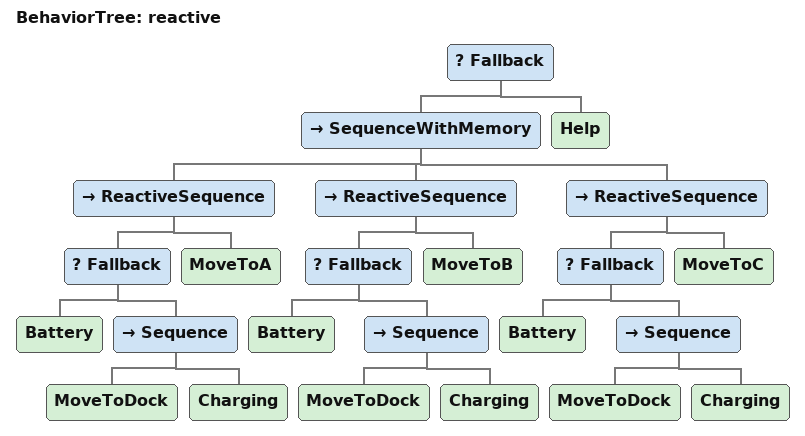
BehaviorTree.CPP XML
<?xml version="1.0" encoding="UTF-8"?>
<root BTCPP_format="4">
  <BehaviorTree ID="reactive">
    <Fallback>
      <SequenceWithMemory>
        <ReactiveSequence>
          <Fallback>
            <Battery/>
            <Sequence>
              <MoveToDock/>
              <Charging/>
            </Sequence>
          </Fallback>
          <MoveToA/>
        </ReactiveSequence>
        <ReactiveSequence>
          <Fallback>
            <Battery/>
            <Sequence>
              <MoveToDock/>
              <Charging/>
            </Sequence>
          </Fallback>
          <MoveToB/>
        </ReactiveSequence>
        <ReactiveSequence>
          <Fallback>
            <Battery/>
            <Sequence>
              <MoveToDock/>
              <Charging/>
            </Sequence>
          </Fallback>
          <MoveToC/>
        </ReactiveSequence>
      </SequenceWithMemory>
      <Help/>
    </Fallback>
  </BehaviorTree>

</root>
